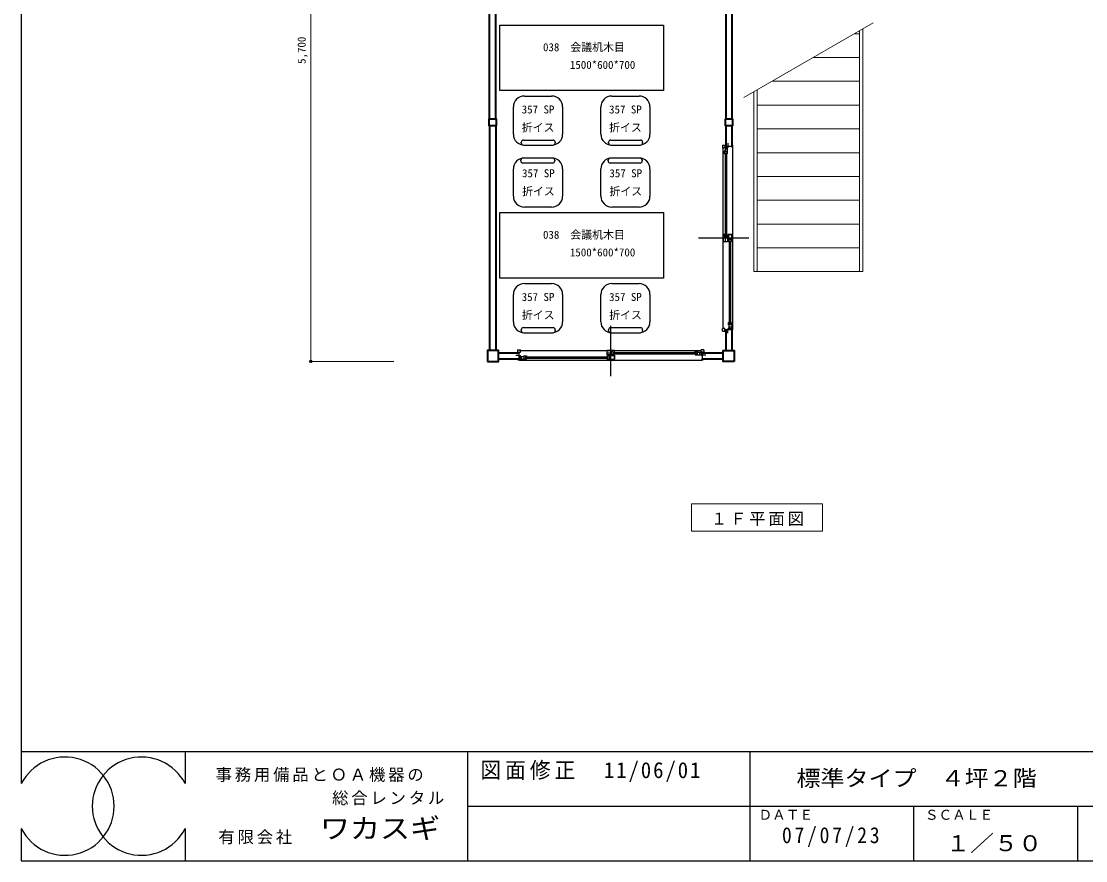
# Model space of a CAD drawing. Units: millimetres, scale not verified. Extents: x -9834 to 9831, y -7043 to 6939.
# Drawn here: x -9834 to -89, y -7043 to 646 of the extents above; entities that cross this region are included whole.
import ezdxf
from ezdxf.enums import TextEntityAlignment as Align

# ---------------------------------------------------------------- set-up
doc = ezdxf.new("R2010")
doc.units = ezdxf.units.MM
doc.header["$LTSCALE"] = 50
doc.header["$PDMODE"] = 32
doc.header["$PDSIZE"] = 25
for name, color, linetype, lineweight in [('0-0', 7, 'Continuous', 25), ('0-1', 7, 'Continuous', 25), ('0-2', 7, 'Continuous', 25), ('0-A', 4, 'Continuous', 18)]:
    doc.layers.add(name, color=color, linetype=linetype, lineweight=lineweight)
doc.styles.add('ＭＳ ゴシック', font='')
doc.styles.get('ＭＳ ゴシック').set_extended_font_data('MS Gothic')

msp = doc.modelspace()

# ---------------------------------------------------------------- linework, layer by layer
at = {"layer": '0-0'}
for p, q in [((-9834.22, 6939.35), (-9834.22, -6336.93)), ((-9834.22, -6043.08), (9830.56, -6043.08)), ((-8334.22, -6043.08), (-8334.22, -6336.93)), ((-5749.42, -6043.61), (-5749.42, -7043.08)), ((-3164.63, -6043.61), (-3164.63, -7043.08)), ((-5749.42, -6543.08), (8902.95, -6543.08)), ((-1664.62, -6543.4), (-1664.62, -7043.08)), ((-164.62, -6543.4), (-164.62, -7043.08)), ((-9834.22, -6749.24), (-9834.22, -7043.08)), ((-8334.22, -6749.24), (-8334.22, -7043.08)), ((-9834.22, -7043.08), (9827.94, -7043.08))]:
    msp.add_line(p, q, dxfattribs=at)
for centre, start, end in [((-9434.22, -6543.08), 207.26608, 152.73392), ((-8734.22, -6543.08), 27.26604, 332.73396)]:
    msp.add_arc(centre, 450, start, end, dxfattribs=at)
at = {"layer": '0-1', "color": 2, "lineweight": 40}
for p, q in [((-5545.83, -246.23), (-5545.83, 1007.77)), ((-5490.83, -246.23), (-5490.83, 1007.77)), ((-3382.83, 1007.77), (-3382.83, -246.23)), ((-3327.83, 1007.77), (-3327.83, -246.23)), ((-3387.83, -246.23), (-3322.83, -246.23)), ((-3387.83, -311.23), (-3387.83, -246.23)), ((-3322.83, -246.23), (-3322.83, -311.23)), ((-5545.83, -311.23), (-5545.83, -2369.23)), ((-5490.83, -311.23), (-5490.83, -2369.23)), ((-3322.83, -311.23), (-3387.83, -311.23)), ((-3382.83, -311.23), (-3382.83, -501.23)), ((-3327.83, -311.23), (-3327.83, -501.23)), ((-3382.83, -2179.23), (-3382.83, -2369.23)), ((-3327.83, -2179.23), (-3327.83, -2369.23)), ((-5275.83, -2394.23), (-5465.83, -2394.23)), ((-3407.83, -2394.23), (-3597.83, -2394.23)), ((-5275.83, -2449.23), (-5465.83, -2449.23)), ((-3407.83, -2449.23), (-3597.83, -2449.23))]:
    msp.add_line(p, q, dxfattribs=at)
at = {"layer": '0-1', "color": 4, "lineweight": 18}
for p, q in [((-3217.81, -52.79), (-2033.93, 630.72)), ((-2205.04, 531.94), (-2159.83, 531.94)), ((-2159.83, -1647.23), (-2159.83, 558.04)), ((-2127.83, -1647.23), (-2127.83, 576.51)), ((-2582.48, 314.02), (-2159.83, 314.02)), ((-3095.83, 17.64), (-3095.83, -1647.23)), ((-2959.92, 96.1), (-2159.83, 96.1)), ((-3127.83, -0.84), (-3127.83, -1647.23)), ((-3095.83, -121.81), (-2159.83, -121.81)), ((-3095.83, -339.73), (-2159.83, -339.73)), ((-3095.83, -557.65), (-2159.83, -557.65)), ((-3095.83, -775.56), (-2159.83, -775.56)), ((-3095.83, -993.48), (-2159.83, -993.48)), ((-3095.83, -1211.4), (-2159.83, -1211.4)), ((-3095.83, -1429.31), (-2159.83, -1429.31)), ((-3095.83, -1647.23), (-3127.83, -1647.23))]:
    msp.add_line(p, q, dxfattribs=at)
at = {"layer": '0-1'}
for p, q in [((-3412.83, -487.23), (-3412.83, -512.23)), ((-3412.83, -487.23), (-3382.83, -487.23)), ((-3366.08, -470.23), (-3366.08, -501.23)), ((-3408.08, -512.23), (-3412.83, -512.23)), ((-3408.08, -2168.23), (-3408.08, -512.23)), ((-3393.08, -512.23), (-3408.08, -512.23)), ((-3398.33, -544.73), (-3398.33, -567.23)), ((-3388.33, -544.73), (-3398.33, -544.73)), ((-3395.13, -567.23), (-3398.33, -567.23)), ((-3396.23, -567.23), (-3394.83, -567.23)), ((-3393.08, -495.23), (-3393.08, -512.23)), ((-3323.08, -501.23), (-3393.08, -501.23)), ((-3388.33, -507.23), (-3388.33, -545.68)), ((-3384.13, -507.23), (-3388.33, -507.23)), ((-3366.83, -524.48), (-3388.33, -524.48)), ((-3366.83, -545.68), (-3388.33, -545.68)), ((-3387.83, -1319.73), (-3387.83, -555.23)), ((-3384.13, -507.23), (-3384.13, -524.48)), ((-3375.83, -1319.73), (-3375.83, -555.23)), ((-3374.33, -509.23), (-3374.83, -514.23)), ((-3374.33, -509.23), (-3374.33, -501.23)), ((-3369.83, -504.23), (-3369.83, -506.23)), ((-3366.83, -504.23), (-3369.83, -504.23)), ((-3369.83, -509.23), (-3369.83, -511.23)), ((-3366.83, -511.23), (-3369.83, -511.23)), ((-3366.08, -495.23), (-3369.08, -495.23)), ((-3368.83, -567.23), (-3366.83, -567.23)), ((-3366.83, -567.23), (-3366.83, -504.23)), ((-3362.93, -501.23), (-3362.93, -509.23)), ((-3320.08, -504.73), (-3323.58, -501.23)), ((-3323.08, -489.93), (-3323.08, -501.23)), ((-3320.08, -2175.73), (-3320.08, -504.73)), ((-3173.4, -1340.23), (-3633.42, -1340.23)), ((-3408.33, -1307.73), (-3408.33, -1372.73)), ((-3394.83, -1307.73), (-3408.33, -1307.73)), ((-3402.03, -1307.73), (-3402.03, -1328.73)), ((-3366.83, -1328.73), (-3402.03, -1328.73)), ((-3386.58, -1372.73), (-3386.58, -1328.73)), ((-3366.83, -1307.73), (-3368.83, -1307.73)), ((-3366.83, -1307.73), (-3366.83, -1372.73)), ((-3366.83, -1324.03), (-3361.23, -1324.03)), ((-3364.83, -1307.73), (-3327.83, -1307.73)), ((-3364.83, -1320.73), (-3364.83, -1307.73)), ((-3333.13, -1307.73), (-3364.33, -1307.73)), ((-3361.23, -1315.73), (-3361.23, -1324.03)), ((-3359.33, -1307.73), (-3359.33, -1372.73)), ((-3359.33, -1350.93), (-3327.83, -1350.93)), ((-3348.83, -2125.23), (-3348.83, -1360.73)), ((-3336.83, -2125.23), (-3336.83, -1360.73)), ((-3327.83, -1372.73), (-3327.83, -1307.73)), ((-3366.83, -1372.73), (-3408.33, -1372.73)), ((-3356.13, -1372.73), (-3359.33, -1372.73)), ((-3357.23, -1372.73), (-3355.83, -1372.73)), ((-3327.83, -1372.73), (-3329.83, -1372.73)), ((-4436.83, -2603.65), (-4436.83, -2143.64)), ((-3356.13, -2113.23), (-3359.33, -2113.23)), ((-3358.33, -2135.73), (-3353.33, -2135.73)), ((-3357.23, -2113.23), (-3355.83, -2113.23)), ((-3353.33, -2173.23), (-3353.33, -2134.78)), ((-3327.83, -2134.78), (-3353.33, -2134.78)), ((-3353.33, -2158.23), (-3353.33, -2135.73)), ((-3327.83, -2113.23), (-3329.83, -2113.23)), ((-3327.83, -2113.23), (-3327.83, -2158.24)), ((-3412.83, -2193.23), (-3412.83, -2168.23)), ((-3408.08, -2168.23), (-3412.83, -2168.23)), ((-3412.83, -2193.23), (-3382.83, -2193.23)), ((-3393.08, -2168.23), (-3408.08, -2168.23)), ((-3393.08, -2185.23), (-3393.08, -2168.23)), ((-3366.08, -2185.23), (-3369.08, -2185.23)), ((-3366.08, -2210.23), (-3366.08, -2179.23)), ((-3360.83, -2179.23), (-3360.83, -2166.73)), ((-3356.83, -2166.73), (-3360.83, -2166.73)), ((-3356.83, -2179.23), (-3356.83, -2166.73)), ((-3327.83, -2156.53), (-3353.33, -2156.53)), ((-3349.13, -2173.23), (-3353.33, -2173.23)), ((-3349.13, -2173.23), (-3349.13, -2156.53)), ((-3339.83, -2166.23), (-3339.33, -2171.22)), ((-3339.33, -2171.25), (-3339.33, -2179.23)), ((-3334.83, -2171.23), (-3334.83, -2169.23)), ((-3331.83, -2169.23), (-3334.83, -2169.23)), ((-3334.83, -2176.23), (-3334.83, -2174.23)), ((-3331.83, -2176.23), (-3334.83, -2176.23)), ((-3331.83, -2169.17), (-3327.83, -2158.24)), ((-3331.83, -2169.17), (-3331.83, -2176.23)), ((-3327.33, -2169.23), (-3328.83, -2169.23)), ((-3327.33, -2179.23), (-3327.33, -2169.23)), ((-3320.08, -2175.73), (-3323.58, -2179.23)), ((-5306.83, -2410.98), (-5275.83, -2410.98)), ((-5289.83, -2364.23), (-5264.83, -2364.23)), ((-5289.83, -2364.23), (-5289.83, -2394.23)), ((-5281.83, -2383.98), (-5264.83, -2383.98)), ((-5281.83, -2410.98), (-5281.83, -2407.98)), ((-5275.83, -2416.23), (-5263.33, -2416.23)), ((-5275.83, -2420.23), (-5263.33, -2420.23)), ((-5269.83, -2423.73), (-5231.38, -2423.73)), ((-5269.83, -2427.93), (-5269.83, -2423.73)), ((-5269.83, -2427.93), (-5253.13, -2427.93)), ((-5264.83, -2368.98), (-5264.83, -2364.23)), ((-5264.83, -2368.98), (-3608.83, -2368.98)), ((-5264.83, -2383.98), (-5264.83, -2368.98)), ((-5263.33, -2420.23), (-5263.33, -2416.23)), ((-5254.83, -2423.73), (-5232.33, -2423.73)), ((-5253.13, -2449.23), (-5253.13, -2423.73)), ((-5232.33, -2418.73), (-5232.33, -2423.73)), ((-5231.38, -2449.23), (-5231.38, -2423.73)), ((-5221.83, -2428.23), (-4457.33, -2428.23)), ((-5209.83, -2420.93), (-5209.83, -2417.73)), ((-5209.83, -2419.83), (-5209.83, -2421.23)), ((-4469.33, -2410.23), (-4469.33, -2368.73)), ((-4404.33, -2368.73), (-4469.33, -2368.73)), ((-4469.33, -2390.48), (-4425.33, -2390.48)), ((-4404.33, -2410.23), (-4469.33, -2410.23)), ((-4404.33, -2417.73), (-4469.33, -2417.73)), ((-4469.33, -2420.93), (-4469.33, -2417.73)), ((-4469.33, -2419.83), (-4469.33, -2421.23)), ((-4447.53, -2417.73), (-4447.53, -2449.23)), ((-4404.33, -2375.03), (-4425.33, -2375.03)), ((-4425.33, -2410.23), (-4425.33, -2375.03)), ((-4420.63, -2410.23), (-4420.63, -2415.83)), ((-4412.33, -2415.83), (-4420.63, -2415.83)), ((-4417.33, -2412.23), (-4404.33, -2412.23)), ((-4416.33, -2389.23), (-3651.83, -2389.23)), ((-4416.33, -2401.23), (-3651.83, -2401.23)), ((-4404.33, -2382.23), (-4404.33, -2368.73)), ((-4404.33, -2410.23), (-4404.33, -2408.23)), ((-4404.33, -2412.23), (-4404.33, -2449.23)), ((-4404.33, -2443.93), (-4404.33, -2412.73)), ((-3641.33, -2378.73), (-3663.83, -2378.73)), ((-3663.83, -2381.93), (-3663.83, -2378.73)), ((-3663.83, -2380.83), (-3663.83, -2382.23)), ((-3663.83, -2408.23), (-3663.83, -2410.23)), ((-3663.83, -2410.23), (-3600.83, -2410.23)), ((-3603.83, -2388.73), (-3642.28, -2388.73)), ((-3642.28, -2410.23), (-3642.28, -2388.73)), ((-3641.33, -2388.73), (-3641.33, -2378.73)), ((-3621.08, -2410.23), (-3621.08, -2388.73)), ((-3603.83, -2392.93), (-3621.08, -2392.93)), ((-3605.83, -2402.73), (-3610.83, -2402.23)), ((-3583.83, -2364.23), (-3608.83, -2364.23)), ((-3608.83, -2368.98), (-3608.83, -2364.23)), ((-3608.83, -2383.98), (-3608.83, -2368.98)), ((-3591.83, -2383.98), (-3608.83, -2383.98)), ((-3605.83, -2407.23), (-3607.83, -2407.23)), ((-3607.83, -2410.23), (-3607.83, -2407.23)), ((-3605.83, -2402.73), (-3597.83, -2402.73)), ((-3597.83, -2414.13), (-3605.83, -2414.13)), ((-3603.83, -2392.93), (-3603.83, -2388.73)), ((-3600.83, -2407.23), (-3602.82, -2407.23)), ((-3600.83, -2410.23), (-3600.83, -2407.23)), ((-3597.83, -2453.98), (-3597.83, -2383.98)), ((-3566.83, -2410.98), (-3597.83, -2410.98)), ((-3591.83, -2410.98), (-3591.83, -2407.98)), ((-3583.83, -2364.23), (-3583.83, -2394.23)), ((-5267.84, -2437.73), (-5275.83, -2437.73)), ((-5275.83, -2449.73), (-5265.83, -2449.73)), ((-5272.33, -2456.98), (-5275.83, -2453.48)), ((-5272.83, -2442.23), (-5270.83, -2442.23)), ((-5272.83, -2445.23), (-5272.83, -2442.23)), ((-5265.77, -2445.23), (-5272.83, -2445.23)), ((-5272.33, -2456.98), (-3601.33, -2456.98)), ((-5267.82, -2442.23), (-5265.83, -2442.23)), ((-5262.83, -2437.23), (-5267.81, -2437.73)), ((-5265.83, -2445.23), (-5265.83, -2442.23)), ((-5265.83, -2449.73), (-5265.83, -2448.23)), ((-5265.77, -2445.23), (-5254.84, -2449.23)), ((-5209.83, -2449.23), (-5254.84, -2449.23)), ((-5221.83, -2440.23), (-4457.33, -2440.23)), ((-5209.83, -2449.23), (-5209.83, -2447.23)), ((-4469.33, -2449.23), (-4469.33, -2447.23)), ((-4469.33, -2449.23), (-4404.33, -2449.23)), ((-3601.33, -2456.98), (-3597.83, -2453.48)), ((-3586.53, -2453.98), (-3597.83, -2453.98))]:
    msp.add_line(p, q, dxfattribs=at)
at = {"layer": '0-1', "color": 2, "lineweight": 40}
for points in [[(-5550.83, -246.23), (-5485.83, -246.23), (-5485.83, -311.23), (-5550.83, -311.23)], [(-5565.83, -2469.23), (-5465.83, -2469.23), (-5465.83, -2369.23), (-5565.83, -2369.23)], [(-3307.83, -2469.23), (-3407.83, -2469.23), (-3407.83, -2369.23), (-3307.83, -2369.23)]]:
    msp.add_lwpolyline(points, close=True, dxfattribs=at)
at = {"layer": '0-1'}
for points in [[(-3327.33, -501.23), (-3327.33, -511.23), (-3328.83, -511.23)], [(-3353.83, -2135.73), (-3359.33, -2135.73), (-3359.33, -2113.23)], [(-3323.08, -2190.53), (-3323.08, -2179.23), (-3393.08, -2179.23)], [(-5287.13, -2453.98), (-5275.83, -2453.98), (-5275.83, -2383.98)], [(-5232.33, -2423.23), (-5232.33, -2417.73), (-5209.83, -2417.73)], [(-3597.83, -2449.73), (-3607.83, -2449.73), (-3607.83, -2448.23)]]:
    msp.add_lwpolyline(points, dxfattribs=at)
at = {"layer": '0-1', "color": 4, "lineweight": 18}
msp.add_lwpolyline([(-3095.83, -1647.23), (-2159.83, -1647.23), (-2127.83, -1647.23)], dxfattribs=at)
at = {"layer": '0-1'}
for centre, start, end in [((-3339.63, -2171.25), 0, 5.71059), ((-5267.84, -2437.43), 270, 275.71059)]:
    msp.add_arc(centre, 0.3, start, end, dxfattribs=at)
at = {"layer": '0-2'}
for p, q in [((-5228.28, -38.63), (-4978.28, -38.63)), ((-4428.28, -38.63), (-4178.28, -38.63)), ((-5328.28, -388.63), (-5328.28, -138.63)), ((-4878.28, -138.63), (-4878.28, -388.63)), ((-4528.28, -388.63), (-4528.28, -138.63)), ((-4078.28, -138.63), (-4078.28, -388.63)), ((-5257.31, -468.63), (-5257.31, -462.06)), ((-5237.31, -442.06), (-4965.03, -442.06)), ((-4945.03, -462.06), (-4945.03, -468.63)), ((-4457.31, -468.63), (-4457.31, -462.06)), ((-4437.31, -442.06), (-4165.03, -442.06)), ((-4145.03, -462.06), (-4145.03, -468.63)), ((-5237.31, -488.63), (-4965.03, -488.63)), ((-4437.31, -488.63), (-4165.03, -488.63)), ((-5261.52, -632.91), (-5261.52, -626.35)), ((-4969.25, -606.34), (-5241.52, -606.34)), ((-4969.25, -652.91), (-5241.52, -652.91)), ((-4949.25, -626.35), (-4949.25, -632.91)), ((-4461.52, -632.91), (-4461.52, -626.35)), ((-4169.25, -606.34), (-4441.52, -606.34)), ((-4169.25, -652.91), (-4441.52, -652.91)), ((-4149.25, -626.35), (-4149.25, -632.91)), ((-5328.28, -956.35), (-5328.28, -706.34)), ((-4878.28, -706.34), (-4878.28, -956.35)), ((-4528.28, -956.35), (-4528.28, -706.34)), ((-4078.28, -706.34), (-4078.28, -956.35)), ((-4978.28, -1056.35), (-5228.28, -1056.35)), ((-4178.28, -1056.35), (-4428.28, -1056.35)), ((-5228.28, -1756.34), (-4978.28, -1756.34)), ((-4428.28, -1756.34), (-4178.28, -1756.34)), ((-5328.28, -2106.35), (-5328.28, -1856.34)), ((-4878.28, -1856.34), (-4878.28, -2106.35)), ((-4528.28, -2106.35), (-4528.28, -1856.34)), ((-4078.28, -1856.34), (-4078.28, -2106.35)), ((-5257.31, -2186.34), (-5257.31, -2179.78)), ((-5237.31, -2159.78), (-4965.03, -2159.78)), ((-5237.31, -2206.34), (-4965.03, -2206.34)), ((-4945.03, -2179.78), (-4945.03, -2186.34)), ((-4457.31, -2186.34), (-4457.31, -2179.78)), ((-4437.31, -2159.78), (-4165.03, -2159.78)), ((-4437.31, -2206.34), (-4165.03, -2206.34)), ((-4145.03, -2179.78), (-4145.03, -2186.34))]:
    msp.add_line(p, q, dxfattribs=at)
for points in [[(-5453.28, 11.37), (-5453.28, 611.37), (-3953.28, 611.37), (-3953.28, 11.37)], [(-5453.28, -1706.34), (-5453.28, -1106.35), (-3953.28, -1106.35), (-3953.28, -1706.34)]]:
    msp.add_lwpolyline(points, close=True, dxfattribs=at)
for centre, radius, start, end in [((-5228.28, -138.63), 100, 90, 180), ((-4978.28, -138.63), 100, 0, 90), ((-4428.28, -138.63), 100, 90, 180), ((-4178.28, -138.63), 100, 0, 90), ((-5228.28, -388.63), 100, 180, 270), ((-4978.28, -388.63), 100, 270, 0), ((-4428.28, -388.63), 100, 180, 270), ((-4178.28, -388.63), 100, 270, 0), ((-5237.31, -462.06), 20, 90, 180), ((-5237.31, -468.63), 20, 180, 270), ((-4965.03, -462.06), 20, 0, 90), ((-4965.03, -468.63), 20, 270, 0), ((-4437.31, -462.06), 20, 90, 180), ((-4437.31, -468.63), 20, 180, 270), ((-4165.03, -462.06), 20, 0, 90), ((-4165.03, -468.63), 20, 270, 0), ((-5228.28, -706.34), 100, 90, 180), ((-5241.52, -626.35), 20, 90, 180), ((-5241.52, -632.91), 20, 180, 270), ((-4978.28, -706.34), 100, 0, 90), ((-4969.25, -626.35), 20, 0, 90), ((-4969.25, -632.91), 20, 270, 0), ((-4428.28, -706.34), 100, 90, 180), ((-4441.52, -626.35), 20, 90, 180), ((-4441.52, -632.91), 20, 180, 270), ((-4178.28, -706.34), 100, 0, 90), ((-4169.25, -626.35), 20, 0, 90), ((-4169.25, -632.91), 20, 270, 0), ((-5228.28, -956.35), 100, 180, 270), ((-4978.28, -956.35), 100, 270, 0), ((-4428.28, -956.35), 100, 180, 270), ((-4178.28, -956.35), 100, 270, 0), ((-5228.28, -1856.34), 100, 90, 180), ((-4978.28, -1856.34), 100, 0, 90), ((-4428.28, -1856.34), 100, 90, 180), ((-4178.28, -1856.34), 100, 0, 90), ((-5228.28, -2106.35), 100, 180, 270), ((-4978.28, -2106.35), 100, 270, 0), ((-4428.28, -2106.35), 100, 180, 270), ((-4178.28, -2106.35), 100, 270, 0), ((-5237.31, -2179.78), 20, 90, 180), ((-5237.31, -2186.34), 20, 180, 270), ((-4965.03, -2179.78), 20, 0, 90), ((-4965.03, -2186.34), 20, 270, 0), ((-4437.31, -2179.78), 20, 90, 180), ((-4437.31, -2186.34), 20, 180, 270), ((-4165.03, -2179.78), 20, 0, 90), ((-4165.03, -2186.34), 20, 270, 0)]:
    msp.add_arc(centre, radius, start, end, dxfattribs=at)
at = {"layer": '0-A'}
for p, q in [((-7183.71, 3230.77), (-7183.71, -2469.23)), ((-7183.71, -2469.23), (-6423.53, -2469.23))]:
    msp.add_line(p, q, dxfattribs=at)
msp.add_lwpolyline([(-3698.31, -4024.36), (-2498.31, -4024.36), (-2498.31, -3774.36), (-3698.31, -3774.36)], close=True, dxfattribs=at)
msp.add_point((-7183.71, -2469.23), dxfattribs=at)

# ---------------------------------------------------------------- texts
at = {"layer": '0-0', "color": 3, "style": 'ＭＳ ゴシック', "width": 1.1}
msp.add_text('ワカスギ', height=183.3, dxfattribs=at).set_placement((-7099.69, -6893.56), align=Align.BOTTOM_LEFT)
at = {"layer": '0-0', "color": 4, "style": 'ＭＳ ゴシック'}
for s, p in [('ＤＡＴＥ', (-3084.48, -6695.88)), ('ＳＣＡＬＥ', (-1561.22, -6695.88))]:
    msp.add_text(s, height=91.64, dxfattribs=at).set_placement(p, align=Align.BOTTOM_LEFT)
at = {"layer": '0-0', "style": 'ＭＳ ゴシック', "width": 1.1}
msp.add_text('１／５０', height=146.6, dxfattribs=at).set_placement((-1367.53, -6999.9), align=Align.BOTTOM_LEFT)
at = {"layer": '0-0', "char_height": 110, "attachment_point": 7, "style": 'ＭＳ ゴシック'}
for s, insert in [('\\T1.17;事務用備品とＯＡ機器の', (-8055.13, -6322)), ('\\T1.17;総合レンタル', (-6988.79, -6535.27)), ('\\T1.17;有限会社', (-8029.54, -6893.56))]:
    msp.add_mtext(s, dxfattribs=dict(at, insert=insert))
at = {"layer": '0-2', "color": 4, "style": 'ＭＳ ゴシック'}
for s, p in [('038\u3000会議机木目', (-5057.34, 349.86)), ('1500*600*700', (-4811.04, 188.22)), ('357 SP', (-5252.41, -220.36)), ('357 SP', (-4452.41, -220.36)), ('折イス', (-5252.41, -386.3)), ('折イス', (-4452.41, -386.3)), ('357 SP', (-5249.5, -804.6)), ('357 SP', (-4449.5, -804.6)), ('折イス', (-5249.5, -970.54)), ('折イス', (-4449.5, -970.54)), ('038\u3000会議机木目', (-5057.34, -1367.86)), ('1500*600*700', (-4811.04, -1529.5)), ('357 SP', (-5252.41, -1938.08)), ('357 SP', (-4452.41, -1938.08)), ('折イス', (-5252.41, -2104.02)), ('折イス', (-4452.41, -2104.02))]:
    msp.add_text(s, height=73.31, dxfattribs=at).set_placement(p, align=Align.BOTTOM_LEFT)
at = {"layer": '0-A', "style": 'ＭＳ ゴシック'}
msp.add_text('5,700', height=73.31, rotation=90, dxfattribs=at).set_placement((-7208.71, 255.77), align=Align.BOTTOM_LEFT)
at = {"layer": '0-A', "color": 7, "style": 'ＭＳ ゴシック', "width": 1.1}
msp.add_text('標準タイプ\u3000４坪２階', height=146.6, dxfattribs=at).set_placement((-2736.65, -6404.52), align=Align.BOTTOM_LEFT)
at = {"layer": '0-A', "color": 7, "attachment_point": 7, "style": 'ＭＳ ゴシック'}
for s, insert, char_height in [('\\T1.17;１Ｆ平面図', (-3520.44, -3977.21), 110), ('\\T1.19;\\W0.95;図面修正\u300011/06/01', (-5630.49, -6321.95), 146.6), ('\\T1.28;\\W0.9;07/07/23', (-2869.68, -6917.65), 146.6)]:
    msp.add_mtext(s, dxfattribs=dict(at, insert=insert, char_height=char_height))

doc.saveas('drawing.dxf')
